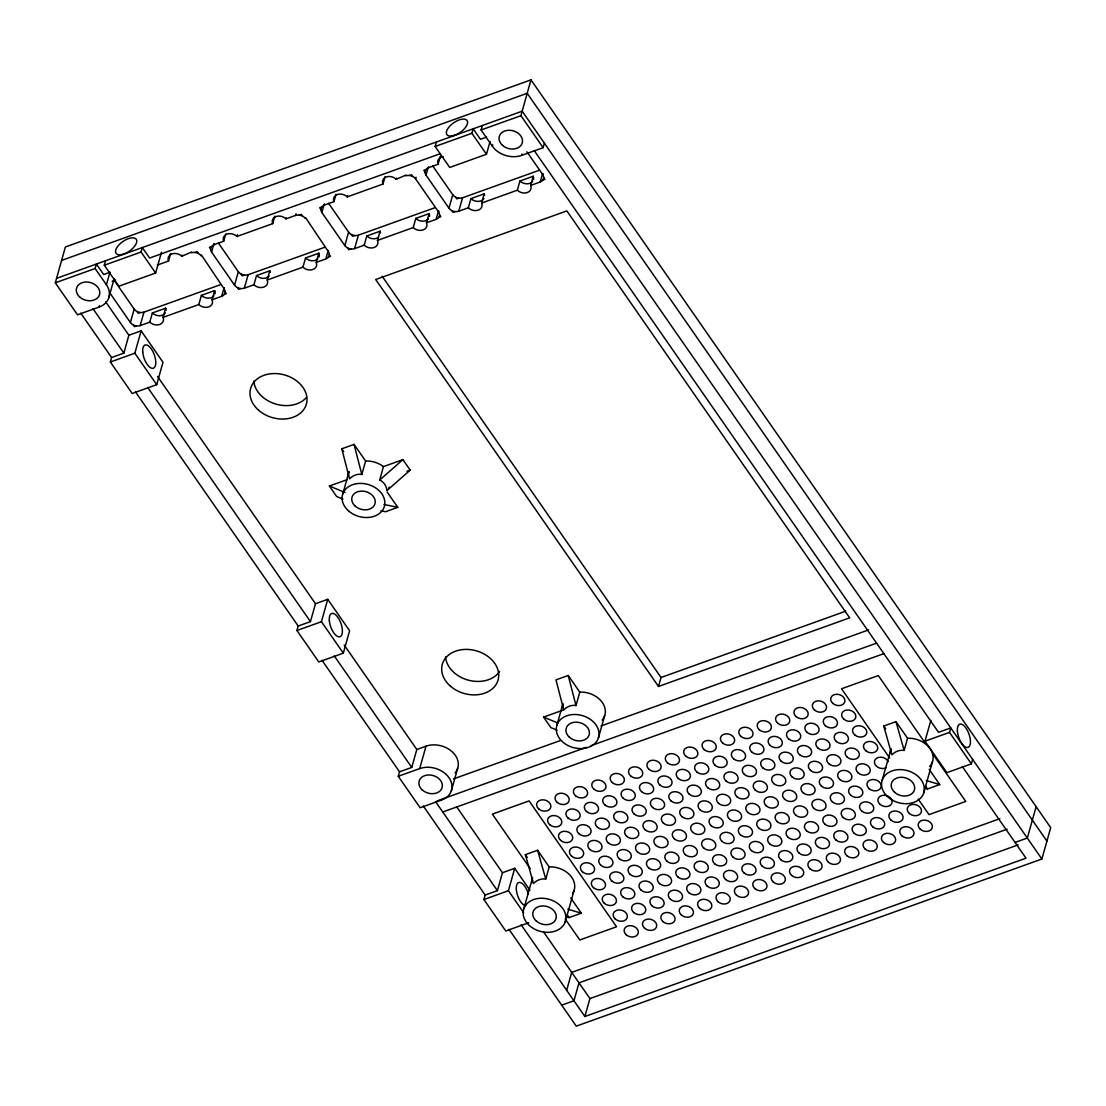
<?xml version="1.0" encoding="UTF-8"?>
<svg xmlns="http://www.w3.org/2000/svg" width="1106" height="1106" viewBox="0 0 1106 1106"><rect width="100%" height="100%" fill="white"/><g stroke="black" fill="none" stroke-linecap="round" stroke-linejoin="round"><path stroke-width="1.5" d="M109.964 272.187L106.425 284.781A21.719 16.631 15.7 0 1 98.973 307.109L77.531 314.809L55.3 282.818L65.378 246.984L530.977 79.853L1050.7 827.661L1041.88 859.016L576.281 1026.147L508.981 929.317M106.425 284.781L95.116 268.523L96.374 264.044L103.674 274.537L109.798 272.339M161.49 252.209L155.642 273.016L118.895 286.205L104.31 265.233L105.568 260.753M98.973 307.109L99.374 305.712M108.761 297.846L114.167 278.643M111.595 357.528L123.844 353.132L128.877 335.215L141.139 330.818L162.997 362.27L156.706 384.667L132.195 393.473L110.337 362.008L111.595 357.528L80.724 313.109M155.642 273.016L141.07 252.03L142.328 247.55L149.614 258.044L440.437 153.651M149.794 322.136L152.365 312.957L165.624 308.201L163.038 317.381A7.963 6.097 15.7 0 1 159.693 324.473A7.963 6.097 15.7 0 1 149.794 322.136L140.186 325.579A7.244 5.544 15.7 0 1 130.411 322.537L134.185 309.099L114.098 280.191M140.186 325.579L143.96 312.141L220.343 284.726M156.706 384.667L134.835 353.215L141.139 330.818M157.37 265.025L168.554 261.016L170.642 253.551M168.554 261.016A7.963 6.097 15.7 0 1 171.9 253.924A7.963 6.097 15.7 0 1 181.799 256.26L182.131 255.113M181.799 256.26L191.642 251.974M163.038 317.381L198.804 304.537A7.963 6.097 15.7 0 0 208.702 306.887A7.963 6.097 15.7 0 0 212.048 299.781L221.656 296.339A7.244 5.544 15.7 0 0 224.145 288.901L201.416 255.016M253.938 284.754L256.523 275.574L269.767 270.818L267.196 279.998A7.963 6.097 15.7 0 1 263.85 287.09A7.963 6.097 15.7 0 1 253.938 284.754L244.329 288.196A7.244 5.544 15.7 0 1 234.555 285.154L211.592 252.113L213.956 243.721M211.592 252.113A7.244 5.544 15.7 0 1 214.08 244.675L214.315 243.832M198.804 304.537L201.375 295.357L214.633 290.601A7.963 6.097 15.7 0 1 215.006 293.85M214.08 244.675L223.689 241.232L225.79 233.767M212.048 299.781L214.633 290.601M223.689 241.232A7.963 6.097 15.7 0 1 227.034 234.126A7.963 6.097 15.7 0 1 236.947 236.463L237.431 234.749M221.656 296.339L224.02 287.933M224.145 288.901L224.38 288.058M234.555 285.154L238.343 271.717L218.241 242.808M244.329 288.196L248.103 274.758L324.5 247.343M236.947 236.463L272.698 223.633L274.8 216.168M272.698 223.633A7.963 6.097 15.7 0 1 276.044 216.541A7.963 6.097 15.7 0 1 285.956 218.877L286.274 217.73M285.956 218.877L295.565 215.435L296.035 213.748M267.196 279.998L302.947 267.154A7.963 6.097 15.7 0 0 312.86 269.505A7.963 6.097 15.7 0 0 316.205 262.399L325.814 258.956A7.244 5.544 15.7 0 0 328.288 251.504L305.574 217.633M302.947 267.154L305.533 257.974L318.791 253.219A7.963 6.097 15.7 0 1 318.998 256.993M364.22 245.173L366.791 235.993L380.049 231.223L377.464 240.417A7.963 6.097 15.7 0 1 374.118 247.509A7.963 6.097 15.7 0 1 364.22 245.173L354.611 248.615A7.244 5.544 15.7 0 1 344.837 245.573L321.874 212.532L324.238 204.14M321.874 212.532A7.244 5.544 15.7 0 1 324.362 205.094L324.597 204.251M316.205 262.399L318.791 253.219M324.362 205.094L333.971 201.638L336.058 194.186M325.814 258.956L328.178 250.55M328.288 251.504L328.523 250.675M333.971 201.638A7.963 6.097 15.7 0 1 337.316 194.545A7.963 6.097 15.7 0 1 347.215 196.882L347.547 195.734M344.837 245.573L348.611 232.136L328.523 203.228M354.611 248.615L358.385 235.177L434.769 207.762M347.215 196.882L382.98 184.052L385.068 176.587M382.98 184.052A7.963 6.097 15.7 0 1 386.326 176.96A7.963 6.097 15.7 0 1 396.225 179.296L396.556 178.149M396.225 179.296L406.068 175.011M377.464 240.417L413.229 227.573A7.963 6.097 15.7 0 0 423.128 229.924A7.963 6.097 15.7 0 0 426.474 222.818L436.082 219.375A7.244 5.544 15.7 0 0 438.57 211.923L415.607 178.896L416.077 177.209M298.191 626.024L310.454 621.627L315.486 603.71L327.735 599.314L349.607 630.766L343.316 653.162L318.805 661.969L296.933 630.503L298.191 626.024L135.416 391.814M468.363 207.79L470.949 198.596L484.193 193.84L481.622 203.034A7.963 6.097 15.7 0 1 478.276 210.126A7.963 6.097 15.7 0 1 468.363 207.79L458.755 211.232A7.244 5.544 15.7 0 1 448.981 208.191L426.017 175.149L428.146 167.587M426.017 175.149A7.244 5.544 15.7 0 1 428.506 167.711L428.741 166.868M490.069 141.457L486.474 154.259L449.713 167.462L435.142 146.476L436.4 141.997M413.229 227.573L415.801 218.394L429.059 213.638A7.963 6.097 15.7 0 1 429.515 216.334M342.763 494.009L349.054 471.612A21.719 16.631 15.7 0 0 348.404 476.244M428.506 167.711L438.114 164.255L440.368 156.222M426.474 222.818L429.059 213.638M354.044 444.405L365.602 461.036L361.828 474.474L354.044 444.405L341.782 448.801L349.565 478.87A16.549 14.558 -84.2 0 1 361.828 474.419M343.316 653.162L321.445 621.71L327.735 599.314M436.082 219.375L438.446 210.97M438.57 211.923L438.805 211.094M448.981 208.191L452.755 194.753L432.667 165.845M486.474 154.259L471.903 133.287L473.161 128.808L480.446 139.301L486.571 137.089M387.031 490.511A16.549 14.184 -62.1 0 0 379.717 479.99L383.464 466.608L402.902 459.626L410.188 470.119L386.976 490.539M544.401 143.199L543.143 147.679L521.7 155.379A21.719 16.631 15.7 0 1 492.391 146.241L481.082 129.983L482.34 125.503M458.755 211.232L462.529 197.794L538.926 170.379M492.391 146.241L492.778 144.845M543.143 147.679L520.912 115.688L530.977 79.853M521.7 155.379L522.087 153.983M481.622 203.034L517.373 190.191L519.958 181.011L533.203 176.255A7.963 6.097 15.7 0 1 533.576 179.49M517.373 190.191A7.963 6.097 15.7 0 0 527.285 192.541A7.963 6.097 15.7 0 0 530.631 185.435L533.203 176.255M530.631 185.435L540.24 181.992L542.604 173.587M540.24 181.992A7.244 5.544 15.7 0 0 542.714 174.541L542.949 173.711M398.257 776.288L419.699 768.587A21.719 16.631 15.7 0 1 449.008 777.725A21.719 16.631 15.7 0 1 441.57 800.053L420.128 807.753L398.257 776.288L399.515 771.808L322.026 660.31M399.515 771.808L411.764 767.412L416.81 749.495L344.215 645.047M419.699 768.587L425.99 746.191A21.719 16.631 15.7 0 1 452.202 751.79A21.719 16.631 15.7 0 1 455.078 772.873M451.359 790.776L457.649 768.38M528.751 922.736L505.774 930.989L483.903 899.524L485.161 895.044L423.349 806.094M485.161 895.044L497.41 890.648L502.456 872.731L456.571 806.703M523.622 912.616L508.414 890.731L514.705 868.321L502.456 872.731M556.94 725.08L562.788 704.287M568.221 675.49L579.779 692.121L576.005 705.559L568.221 675.49L555.972 679.886L563.756 709.955A16.549 14.558 -84.2 0 1 576.005 705.49M523.815 908.842L532.622 877.487M545.742 879.09L549.17 866.91L537.613 850.279L525.35 854.675L533.493 883.487A17.143 15.221 -89.8 0 1 545.756 879.049L537.613 850.279M598.387 738.006A21.719 16.631 15.7 0 0 571.857 714.642A21.719 16.631 15.7 0 0 562.747 741.988A21.719 16.631 15.7 0 0 598.387 738.006L604.692 715.61M565.263 921.754A21.719 16.631 15.7 0 0 538.733 898.39A21.719 16.631 15.7 0 0 529.608 925.736A21.719 16.631 15.7 0 0 565.263 921.754L574.083 890.399M566.659 990.285L571.705 972.368L999.824 818.689M658.512 686.453L375.694 279.514L566.839 210.9L849.657 617.839L658.512 686.453L661.029 677.494L382.151 276.224M962.317 766.555L1025.995 858.173L584.88 1016.497L589.927 998.58L543.654 932.012M882.201 780.2L891.021 748.845M895.998 721.637L907.57 738.269L904.141 750.449L895.998 721.637L883.749 726.034L891.892 754.845A17.143 15.221 -89.8 0 1 904.141 750.393M972.644 759.38L971.386 763.859L946.874 772.652L925.003 741.186L930.851 720.393M923.662 793.113A21.719 16.631 15.7 0 0 897.132 769.748A21.719 16.631 15.7 0 0 888.007 797.094A21.719 16.631 15.7 0 0 923.662 793.113L932.469 761.758M971.386 763.859L949.515 732.393L950.773 727.914L938.524 732.31L534.115 150.43M1036.128 806.689L1027.308 838.044L1015.059 842.44M379.69 480.045L402.902 459.626M61.59 260.422L527.203 93.291L1046.926 841.099M56.558 278.339L522.17 111.208L1041.88 859.016M55.3 282.818L95.116 268.523M104.31 265.233L141.07 252.03M435.142 146.476L471.903 133.287M481.082 129.983L520.912 115.688M112.162 281.256L115.563 280.039M195.181 252.445L197.172 251.726L198.347 253.426M211.398 246.624L209.421 247.329L210.596 249.03M299.339 215.062L301.316 214.343L302.491 216.043M321.68 207.043L319.689 207.748L320.878 209.449M409.607 175.467L411.598 174.762L412.773 176.462M425.824 169.66L423.847 170.365L425.022 172.066M140.186 312.514L138.209 313.233L137.02 311.533M244.329 275.131L242.352 275.85L241.177 274.15M354.611 235.55L352.634 236.269L351.445 234.569M458.755 198.168L456.778 198.873L455.603 197.186M136.411 325.952L134.42 326.671L133.245 324.97M224.338 294.39L226.329 293.684L225.14 291.984M240.555 288.569L238.578 289.288L237.403 287.588M328.496 257.007L330.473 256.302L329.298 254.601M350.837 248.988L348.846 249.707L347.671 248.007M438.764 217.426L440.755 216.721L439.566 215.02M454.981 211.605L453.004 212.311L451.829 210.624M542.922 180.043L544.899 179.338L543.723 177.637M110.337 362.008L134.835 353.215M342.929 499.096L336.666 496.511L329.381 486.018L347.187 479.631M406.953 471.28L410.188 470.119M387.183 492.087L397.773 507.336L385.524 511.732L380.92 510.778M296.933 630.503L321.445 621.71M416.81 749.495L425.99 746.191M557.106 730.167L550.843 727.582L543.558 717.103L562.995 710.121M661.029 677.494L845.703 611.203M453.474 778.914L560.507 740.495M601.042 725.951L868.625 629.908M437.077 800.91L586.277 747.366M591.143 745.61L876.56 643.167M442.746 811.984L883.846 653.646M483.903 899.524L508.414 890.731M925.003 741.186L949.515 732.393M566.092 916.708L569.092 917.607L581.341 913.21L570.751 897.961M924.492 788.066L927.492 788.965L939.741 784.569L929.151 769.32M1007.124 829.182L578.991 982.847L573.959 1000.764L561.696 1005.16M589.927 998.58L1018.045 844.915M383.976 504.46L397.773 507.336M926.261 780.56L939.741 784.569M567.862 909.201L581.341 913.21M329.381 486.018L345.031 492.488M543.558 717.103L557.645 722.909M526.926 151.826L542.714 174.541M926.123 744.393L878.302 675.572L841.542 688.762L889.694 758.052M932.524 753.587L965.773 801.435L929.012 814.624L918.201 799.071M883.749 726.034L885.685 728.799M925.556 786.186L927.492 788.965M341.782 448.801L343.717 451.58M525.35 854.675L527.285 857.454M567.171 914.828L569.092 917.607M530.286 868.722L492.336 814.113L529.097 800.91L616.567 926.773L579.807 939.962L565.194 918.948M514.705 868.321L529.912 890.219M110.323 293.629L130.411 322.537M105.734 301.897L128.877 335.215M157.619 376.552L315.486 603.71M92.973 308.712L123.844 353.132M147.679 387.418L310.454 621.627M334.275 655.913L411.764 767.412M435.46 801.491L497.41 890.648M521.216 924.893L584.88 1016.497M907.57 738.269A21.719 16.631 15.7 0 1 929.469 747.808A21.719 16.631 15.7 0 1 929.634 766.541M890.358 753.214A21.719 16.631 15.7 0 1 890.883 749.274M549.17 866.91A21.719 16.631 15.7 0 1 570.337 875.551A21.719 16.631 15.7 0 1 572.507 893.579M532 882.547A21.719 16.631 15.7 0 1 532.387 878.261M525.668 905.828A12.304 5.378 70.3 0 1 517.014 893.62A12.304 5.378 70.3 0 1 519.543 882.408A12.304 5.378 70.3 0 1 528.378 893.842M405.833 175.84A7.244 5.544 15.7 0 1 415.607 178.896M358.385 235.177A7.244 5.544 15.7 0 1 348.611 232.136M462.529 197.794A7.244 5.544 15.7 0 1 452.755 194.753M295.565 215.435A7.244 5.544 15.7 0 1 305.339 218.476M248.103 274.758A7.244 5.544 15.7 0 1 238.343 271.717M191.407 252.818A7.244 5.544 15.7 0 1 201.181 255.859M143.96 312.141A7.244 5.544 15.7 0 1 134.185 309.099M499.594 671.439A28.95 22.175 15.7 0 1 468.377 680.162A28.95 22.175 15.7 0 1 445.524 656.881M306.486 397.455A28.95 22.175 15.7 0 1 275.27 403.911A28.95 22.175 15.7 0 1 253.813 381.045M886.252 767.619A7.244 5.544 15.7 0 1 875.662 765.38A7.244 5.544 15.7 0 1 878.288 757.486A7.244 5.544 15.7 0 1 888.242 761.647M579.779 692.121A21.719 16.631 15.7 0 1 601.553 701.481A21.719 16.631 15.7 0 1 602.12 720.089M562.595 707.328A21.719 16.631 15.7 0 1 562.968 703.596M389.326 487.096A21.719 16.631 15.7 0 1 388.8 487.898M365.602 461.036A21.719 16.631 15.7 0 1 383.464 466.608M165.361 312.957A7.963 6.097 15.7 0 1 152.365 312.957M165.624 308.201A7.963 6.097 15.7 0 1 166.107 310.344M214.039 295.827A7.963 6.097 15.7 0 1 201.375 295.357M269.173 276.03A7.963 6.097 15.7 0 1 256.523 275.574M269.767 270.818A7.963 6.097 15.7 0 1 270.223 272.408M317.809 258.859A7.963 6.097 15.7 0 1 305.533 257.974M378.653 237.237A7.963 6.097 15.7 0 1 366.791 235.993M380.049 231.223A7.963 6.097 15.7 0 1 380.492 232.827M428.464 218.864A7.963 6.097 15.7 0 1 415.801 218.394M438.114 164.255A7.963 6.097 15.7 0 1 443.202 156.748M483.93 198.61A7.963 6.097 15.7 0 1 470.949 198.596M484.193 193.84A7.963 6.097 15.7 0 1 484.649 195.444M532.608 181.467A7.963 6.097 15.7 0 1 519.958 181.011M894.726 792.394A11.945 9.152 15.7 0 0 914.33 790.209A11.945 9.152 15.7 0 0 899.745 777.352A11.945 9.152 15.7 0 0 894.726 792.394M536.327 921.049A11.945 9.152 15.7 0 0 555.931 918.851A11.945 9.152 15.7 0 0 541.346 906.008A11.945 9.152 15.7 0 0 536.327 921.049M329.339 620.604A12.304 5.378 70.3 0 0 339.86 636.752A12.304 5.378 70.3 0 0 338.325 618.005A12.304 5.378 70.3 0 0 329.339 620.604M142.743 352.109A12.304 5.378 70.3 0 0 153.25 368.257A12.304 5.378 70.3 0 0 151.716 349.51A12.304 5.378 70.3 0 0 142.743 352.109M450.308 686.066A28.95 22.175 15.7 0 0 497.852 680.743A28.95 22.175 15.7 0 0 462.474 649.595A28.95 22.175 15.7 0 0 450.308 686.066M258.61 410.229A28.95 22.175 15.7 0 0 306.141 404.907A28.95 22.175 15.7 0 0 270.763 373.759A28.95 22.175 15.7 0 0 258.61 410.229M615.309 919.086A7.244 5.544 15.7 0 0 627.199 917.759A7.244 5.544 15.7 0 0 618.351 909.975A7.244 5.544 15.7 0 0 615.309 919.086M604.374 903.353A7.244 5.544 15.7 0 0 616.263 902.026A7.244 5.544 15.7 0 0 607.415 894.242A7.244 5.544 15.7 0 0 604.374 903.353M593.438 887.62A7.244 5.544 15.7 0 0 605.328 886.293A7.244 5.544 15.7 0 0 596.48 878.51A7.244 5.544 15.7 0 0 593.438 887.62M582.516 871.887A7.244 5.544 15.7 0 0 594.392 870.56A7.244 5.544 15.7 0 0 585.544 862.777A7.244 5.544 15.7 0 0 582.516 871.887M571.581 856.168A7.244 5.544 15.7 0 0 583.456 854.827A7.244 5.544 15.7 0 0 574.622 847.044A7.244 5.544 15.7 0 0 571.581 856.168M560.645 840.436A7.244 5.544 15.7 0 0 572.521 839.095A7.244 5.544 15.7 0 0 563.687 831.311A7.244 5.544 15.7 0 0 560.645 840.436M549.71 824.703A7.244 5.544 15.7 0 0 561.599 823.376A7.244 5.544 15.7 0 0 552.751 815.578A7.244 5.544 15.7 0 0 549.71 824.703M538.774 808.97A7.244 5.544 15.7 0 0 550.664 807.643A7.244 5.544 15.7 0 0 541.816 799.845A7.244 5.544 15.7 0 0 538.774 808.97M557.161 802.362A7.244 5.544 15.7 0 0 569.037 801.034A7.244 5.544 15.7 0 0 560.189 793.251A7.244 5.544 15.7 0 0 557.161 802.362M568.083 818.094A7.244 5.544 15.7 0 0 579.973 816.767A7.244 5.544 15.7 0 0 571.125 808.984A7.244 5.544 15.7 0 0 568.083 818.094M579.019 833.827A7.244 5.544 15.7 0 0 590.908 832.5A7.244 5.544 15.7 0 0 582.06 824.717A7.244 5.544 15.7 0 0 579.019 833.827M589.954 849.56A7.244 5.544 15.7 0 0 601.844 848.233A7.244 5.544 15.7 0 0 592.996 840.449A7.244 5.544 15.7 0 0 589.954 849.56M600.89 865.293A7.244 5.544 15.7 0 0 612.779 863.966A7.244 5.544 15.7 0 0 603.931 856.182A7.244 5.544 15.7 0 0 600.89 865.293M611.825 881.026A7.244 5.544 15.7 0 0 623.701 879.699A7.244 5.544 15.7 0 0 614.867 871.915A7.244 5.544 15.7 0 0 611.825 881.026M622.761 896.759A7.244 5.544 15.7 0 0 634.637 895.431A7.244 5.544 15.7 0 0 625.802 887.648A7.244 5.544 15.7 0 0 622.761 896.759M633.697 912.491A7.244 5.544 15.7 0 0 645.572 911.164A7.244 5.544 15.7 0 0 636.724 903.381A7.244 5.544 15.7 0 0 633.697 912.491M652.07 905.897A7.244 5.544 15.7 0 0 663.959 904.57A7.244 5.544 15.7 0 0 655.111 896.786A7.244 5.544 15.7 0 0 652.07 905.897M641.134 890.164A7.244 5.544 15.7 0 0 653.024 888.837A7.244 5.544 15.7 0 0 644.176 881.053A7.244 5.544 15.7 0 0 641.134 890.164M630.199 874.431A7.244 5.544 15.7 0 0 642.088 873.104A7.244 5.544 15.7 0 0 633.24 865.321A7.244 5.544 15.7 0 0 630.199 874.431M619.263 858.698A7.244 5.544 15.7 0 0 631.153 857.371A7.244 5.544 15.7 0 0 622.305 849.588A7.244 5.544 15.7 0 0 619.263 858.698M608.341 842.966A7.244 5.544 15.7 0 0 620.217 841.638A7.244 5.544 15.7 0 0 611.369 833.855A7.244 5.544 15.7 0 0 608.341 842.966M597.406 827.233A7.244 5.544 15.7 0 0 609.282 825.905A7.244 5.544 15.7 0 0 600.447 818.122A7.244 5.544 15.7 0 0 597.406 827.233M586.47 811.5A7.244 5.544 15.7 0 0 598.346 810.173A7.244 5.544 15.7 0 0 589.512 802.389A7.244 5.544 15.7 0 0 586.47 811.5M575.535 795.767A7.244 5.544 15.7 0 0 587.424 794.44A7.244 5.544 15.7 0 0 578.576 786.656A7.244 5.544 15.7 0 0 575.535 795.767M593.908 789.172A7.244 5.544 15.7 0 0 605.798 787.845A7.244 5.544 15.7 0 0 596.95 780.062A7.244 5.544 15.7 0 0 593.908 789.172M604.844 804.905A7.244 5.544 15.7 0 0 616.733 803.578A7.244 5.544 15.7 0 0 607.885 795.795A7.244 5.544 15.7 0 0 604.844 804.905M615.779 820.638A7.244 5.544 15.7 0 0 627.669 819.311A7.244 5.544 15.7 0 0 618.821 811.528A7.244 5.544 15.7 0 0 615.779 820.638M626.715 836.371A7.244 5.544 15.7 0 0 638.604 835.044A7.244 5.544 15.7 0 0 629.756 827.26A7.244 5.544 15.7 0 0 626.715 836.371M637.65 852.104A7.244 5.544 15.7 0 0 649.526 850.777A7.244 5.544 15.7 0 0 640.692 842.993A7.244 5.544 15.7 0 0 637.65 852.104M648.586 867.837A7.244 5.544 15.7 0 0 660.462 866.51A7.244 5.544 15.7 0 0 651.628 858.712A7.244 5.544 15.7 0 0 648.586 867.837M659.522 883.57A7.244 5.544 15.7 0 0 671.397 882.242A7.244 5.544 15.7 0 0 662.549 874.445A7.244 5.544 15.7 0 0 659.522 883.57M670.443 899.302A7.244 5.544 15.7 0 0 682.333 897.975A7.244 5.544 15.7 0 0 673.485 890.178A7.244 5.544 15.7 0 0 670.443 899.302M688.831 892.708A7.244 5.544 15.7 0 0 700.706 891.367A7.244 5.544 15.7 0 0 691.872 883.583A7.244 5.544 15.7 0 0 688.831 892.708M677.895 876.975A7.244 5.544 15.7 0 0 689.785 875.648A7.244 5.544 15.7 0 0 680.937 867.851A7.244 5.544 15.7 0 0 677.895 876.975M666.959 861.242A7.244 5.544 15.7 0 0 678.849 859.915A7.244 5.544 15.7 0 0 670.001 852.118A7.244 5.544 15.7 0 0 666.959 861.242M656.024 845.509A7.244 5.544 15.7 0 0 667.913 844.182A7.244 5.544 15.7 0 0 659.065 836.385A7.244 5.544 15.7 0 0 656.024 845.509M645.088 829.777A7.244 5.544 15.7 0 0 656.978 828.449A7.244 5.544 15.7 0 0 648.13 820.652A7.244 5.544 15.7 0 0 645.088 829.777M634.167 814.044A7.244 5.544 15.7 0 0 646.042 812.716A7.244 5.544 15.7 0 0 637.194 804.919A7.244 5.544 15.7 0 0 634.167 814.044M623.231 798.311A7.244 5.544 15.7 0 0 635.107 796.984A7.244 5.544 15.7 0 0 626.273 789.186A7.244 5.544 15.7 0 0 623.231 798.311M612.295 782.578A7.244 5.544 15.7 0 0 624.171 781.251A7.244 5.544 15.7 0 0 615.337 773.467A7.244 5.544 15.7 0 0 612.295 782.578M630.669 775.983A7.244 5.544 15.7 0 0 642.558 774.656A7.244 5.544 15.7 0 0 633.71 766.859A7.244 5.544 15.7 0 0 630.669 775.983M641.604 791.716A7.244 5.544 15.7 0 0 653.494 790.389A7.244 5.544 15.7 0 0 644.646 782.592A7.244 5.544 15.7 0 0 641.604 791.716M652.54 807.449A7.244 5.544 15.7 0 0 664.43 806.122A7.244 5.544 15.7 0 0 655.582 798.325A7.244 5.544 15.7 0 0 652.54 807.449M663.476 823.182A7.244 5.544 15.7 0 0 675.351 821.855A7.244 5.544 15.7 0 0 666.517 814.057A7.244 5.544 15.7 0 0 663.476 823.182M674.411 838.915A7.244 5.544 15.7 0 0 686.287 837.574A7.244 5.544 15.7 0 0 677.453 829.79A7.244 5.544 15.7 0 0 674.411 838.915M685.347 854.634A7.244 5.544 15.7 0 0 697.222 853.307A7.244 5.544 15.7 0 0 688.374 845.523A7.244 5.544 15.7 0 0 685.347 854.634M696.268 870.367A7.244 5.544 15.7 0 0 708.158 869.04A7.244 5.544 15.7 0 0 699.31 861.256A7.244 5.544 15.7 0 0 696.268 870.367M707.204 886.1A7.244 5.544 15.7 0 0 719.094 884.772A7.244 5.544 15.7 0 0 710.246 876.989A7.244 5.544 15.7 0 0 707.204 886.1M725.591 879.505A7.244 5.544 15.7 0 0 737.467 878.178A7.244 5.544 15.7 0 0 728.633 870.394A7.244 5.544 15.7 0 0 725.591 879.505M714.656 863.772A7.244 5.544 15.7 0 0 726.531 862.445A7.244 5.544 15.7 0 0 717.697 854.662A7.244 5.544 15.7 0 0 714.656 863.772M703.72 848.039A7.244 5.544 15.7 0 0 715.61 846.712A7.244 5.544 15.7 0 0 706.762 838.929A7.244 5.544 15.7 0 0 703.72 848.039M692.785 832.306A7.244 5.544 15.7 0 0 704.674 830.979A7.244 5.544 15.7 0 0 695.826 823.196A7.244 5.544 15.7 0 0 692.785 832.306M681.849 816.574A7.244 5.544 15.7 0 0 693.739 815.246A7.244 5.544 15.7 0 0 684.89 807.463A7.244 5.544 15.7 0 0 681.849 816.574M670.913 800.841A7.244 5.544 15.7 0 0 682.803 799.514A7.244 5.544 15.7 0 0 673.955 791.73A7.244 5.544 15.7 0 0 670.913 800.841M659.978 785.108A7.244 5.544 15.7 0 0 671.867 783.781A7.244 5.544 15.7 0 0 663.019 775.997A7.244 5.544 15.7 0 0 659.978 785.108M649.056 769.389A7.244 5.544 15.7 0 0 660.932 768.048A7.244 5.544 15.7 0 0 652.084 760.264A7.244 5.544 15.7 0 0 649.056 769.389M667.43 762.781A7.244 5.544 15.7 0 0 679.319 761.453A7.244 5.544 15.7 0 0 670.471 753.67A7.244 5.544 15.7 0 0 667.43 762.781M678.365 778.513A7.244 5.544 15.7 0 0 690.241 777.186A7.244 5.544 15.7 0 0 681.407 769.403A7.244 5.544 15.7 0 0 678.365 778.513M689.301 794.246A7.244 5.544 15.7 0 0 701.176 792.919A7.244 5.544 15.7 0 0 692.342 785.136A7.244 5.544 15.7 0 0 689.301 794.246M700.236 809.979A7.244 5.544 15.7 0 0 712.112 808.652A7.244 5.544 15.7 0 0 703.278 800.868A7.244 5.544 15.7 0 0 700.236 809.979M711.172 825.712A7.244 5.544 15.7 0 0 723.048 824.385A7.244 5.544 15.7 0 0 714.2 816.601A7.244 5.544 15.7 0 0 711.172 825.712M722.094 841.445A7.244 5.544 15.7 0 0 733.983 840.118A7.244 5.544 15.7 0 0 725.135 832.334A7.244 5.544 15.7 0 0 722.094 841.445M733.029 857.178A7.244 5.544 15.7 0 0 744.919 855.85A7.244 5.544 15.7 0 0 736.071 848.067A7.244 5.544 15.7 0 0 733.029 857.178M743.965 872.91A7.244 5.544 15.7 0 0 755.854 871.583A7.244 5.544 15.7 0 0 747.006 863.8A7.244 5.544 15.7 0 0 743.965 872.91M762.352 866.316A7.244 5.544 15.7 0 0 774.228 864.989A7.244 5.544 15.7 0 0 765.38 857.191A7.244 5.544 15.7 0 0 762.352 866.316M751.416 850.583A7.244 5.544 15.7 0 0 763.292 849.256A7.244 5.544 15.7 0 0 754.458 841.459A7.244 5.544 15.7 0 0 751.416 850.583M740.481 834.85A7.244 5.544 15.7 0 0 752.357 833.523A7.244 5.544 15.7 0 0 743.522 825.74A7.244 5.544 15.7 0 0 740.481 834.85M729.545 819.117A7.244 5.544 15.7 0 0 741.435 817.79A7.244 5.544 15.7 0 0 732.587 810.007A7.244 5.544 15.7 0 0 729.545 819.117M718.61 803.385A7.244 5.544 15.7 0 0 730.499 802.057A7.244 5.544 15.7 0 0 721.651 794.274A7.244 5.544 15.7 0 0 718.61 803.385M707.674 787.652A7.244 5.544 15.7 0 0 719.564 786.325A7.244 5.544 15.7 0 0 710.716 778.541A7.244 5.544 15.7 0 0 707.674 787.652M696.739 771.919A7.244 5.544 15.7 0 0 708.628 770.592A7.244 5.544 15.7 0 0 699.78 762.808A7.244 5.544 15.7 0 0 696.739 771.919M685.803 756.186A7.244 5.544 15.7 0 0 697.692 754.859A7.244 5.544 15.7 0 0 688.844 747.075A7.244 5.544 15.7 0 0 685.803 756.186M704.19 749.592A7.244 5.544 15.7 0 0 716.066 748.264A7.244 5.544 15.7 0 0 707.232 740.481A7.244 5.544 15.7 0 0 704.19 749.592M715.126 765.324A7.244 5.544 15.7 0 0 727.001 763.997A7.244 5.544 15.7 0 0 718.167 756.214A7.244 5.544 15.7 0 0 715.126 765.324M726.061 781.057A7.244 5.544 15.7 0 0 737.937 779.73A7.244 5.544 15.7 0 0 729.089 771.947A7.244 5.544 15.7 0 0 726.061 781.057M736.997 796.79A7.244 5.544 15.7 0 0 748.873 795.463A7.244 5.544 15.7 0 0 740.025 787.666A7.244 5.544 15.7 0 0 736.997 796.79M747.919 812.523A7.244 5.544 15.7 0 0 759.808 811.196A7.244 5.544 15.7 0 0 750.96 803.398A7.244 5.544 15.7 0 0 747.919 812.523M758.854 828.256A7.244 5.544 15.7 0 0 770.744 826.929A7.244 5.544 15.7 0 0 761.896 819.131A7.244 5.544 15.7 0 0 758.854 828.256M769.79 843.989A7.244 5.544 15.7 0 0 781.679 842.661A7.244 5.544 15.7 0 0 772.831 834.864A7.244 5.544 15.7 0 0 769.79 843.989M780.725 859.721A7.244 5.544 15.7 0 0 792.615 858.394A7.244 5.544 15.7 0 0 783.767 850.597A7.244 5.544 15.7 0 0 780.725 859.721M799.099 853.113A7.244 5.544 15.7 0 0 810.988 851.786A7.244 5.544 15.7 0 0 802.14 844.002A7.244 5.544 15.7 0 0 799.099 853.113M788.177 837.38A7.244 5.544 15.7 0 0 800.053 836.053A7.244 5.544 15.7 0 0 791.205 828.27A7.244 5.544 15.7 0 0 788.177 837.38M777.242 821.661A7.244 5.544 15.7 0 0 789.117 820.32A7.244 5.544 15.7 0 0 780.283 812.537A7.244 5.544 15.7 0 0 777.242 821.661M766.306 805.928A7.244 5.544 15.7 0 0 778.182 804.601A7.244 5.544 15.7 0 0 769.347 796.804A7.244 5.544 15.7 0 0 766.306 805.928M755.37 790.196A7.244 5.544 15.7 0 0 767.246 788.868A7.244 5.544 15.7 0 0 758.412 781.071A7.244 5.544 15.7 0 0 755.37 790.196M744.435 774.463A7.244 5.544 15.7 0 0 756.324 773.135A7.244 5.544 15.7 0 0 747.476 765.338A7.244 5.544 15.7 0 0 744.435 774.463M733.499 758.73A7.244 5.544 15.7 0 0 745.389 757.403A7.244 5.544 15.7 0 0 736.541 749.605A7.244 5.544 15.7 0 0 733.499 758.73M722.564 742.997A7.244 5.544 15.7 0 0 734.453 741.67A7.244 5.544 15.7 0 0 725.605 733.872A7.244 5.544 15.7 0 0 722.564 742.997M740.951 736.402A7.244 5.544 15.7 0 0 752.827 735.075A7.244 5.544 15.7 0 0 743.992 727.278A7.244 5.544 15.7 0 0 740.951 736.402M751.886 752.135A7.244 5.544 15.7 0 0 763.762 750.794A7.244 5.544 15.7 0 0 754.914 743.011A7.244 5.544 15.7 0 0 751.886 752.135M762.808 767.868A7.244 5.544 15.7 0 0 774.698 766.527A7.244 5.544 15.7 0 0 765.85 758.744A7.244 5.544 15.7 0 0 762.808 767.868M773.744 783.587A7.244 5.544 15.7 0 0 785.633 782.26A7.244 5.544 15.7 0 0 776.785 774.477A7.244 5.544 15.7 0 0 773.744 783.587M784.679 799.32A7.244 5.544 15.7 0 0 796.569 797.993A7.244 5.544 15.7 0 0 787.721 790.209A7.244 5.544 15.7 0 0 784.679 799.32M795.615 815.053A7.244 5.544 15.7 0 0 807.504 813.726A7.244 5.544 15.7 0 0 798.656 805.942A7.244 5.544 15.7 0 0 795.615 815.053M806.551 830.786A7.244 5.544 15.7 0 0 818.44 829.459A7.244 5.544 15.7 0 0 809.592 821.675A7.244 5.544 15.7 0 0 806.551 830.786M817.486 846.519A7.244 5.544 15.7 0 0 829.362 845.191A7.244 5.544 15.7 0 0 820.528 837.408A7.244 5.544 15.7 0 0 817.486 846.519M835.86 839.924A7.244 5.544 15.7 0 0 847.749 838.597A7.244 5.544 15.7 0 0 838.901 830.813A7.244 5.544 15.7 0 0 835.86 839.924M824.924 824.191A7.244 5.544 15.7 0 0 836.813 822.864A7.244 5.544 15.7 0 0 827.965 815.081A7.244 5.544 15.7 0 0 824.924 824.191M814.002 808.458A7.244 5.544 15.7 0 0 825.878 807.131A7.244 5.544 15.7 0 0 817.03 799.348A7.244 5.544 15.7 0 0 814.002 808.458M803.067 792.726A7.244 5.544 15.7 0 0 814.942 791.398A7.244 5.544 15.7 0 0 806.108 783.615A7.244 5.544 15.7 0 0 803.067 792.726M792.131 776.993A7.244 5.544 15.7 0 0 804.007 775.665A7.244 5.544 15.7 0 0 795.173 767.882A7.244 5.544 15.7 0 0 792.131 776.993M781.195 761.26A7.244 5.544 15.7 0 0 793.071 759.933A7.244 5.544 15.7 0 0 784.237 752.149A7.244 5.544 15.7 0 0 781.195 761.26M770.26 745.527A7.244 5.544 15.7 0 0 782.149 744.2A7.244 5.544 15.7 0 0 773.301 736.416A7.244 5.544 15.7 0 0 770.26 745.527M759.324 729.794A7.244 5.544 15.7 0 0 771.214 728.467A7.244 5.544 15.7 0 0 762.366 720.683A7.244 5.544 15.7 0 0 759.324 729.794M777.712 723.2A7.244 5.544 15.7 0 0 789.587 721.872A7.244 5.544 15.7 0 0 780.739 714.089A7.244 5.544 15.7 0 0 777.712 723.2M788.633 738.932A7.244 5.544 15.7 0 0 800.523 737.605A7.244 5.544 15.7 0 0 791.675 729.822A7.244 5.544 15.7 0 0 788.633 738.932M799.569 754.665A7.244 5.544 15.7 0 0 811.458 753.338A7.244 5.544 15.7 0 0 802.61 745.555A7.244 5.544 15.7 0 0 799.569 754.665M810.504 770.398A7.244 5.544 15.7 0 0 822.394 769.071A7.244 5.544 15.7 0 0 813.546 761.287A7.244 5.544 15.7 0 0 810.504 770.398M821.44 786.131A7.244 5.544 15.7 0 0 833.33 784.804A7.244 5.544 15.7 0 0 824.482 777.02A7.244 5.544 15.7 0 0 821.44 786.131M832.376 801.864A7.244 5.544 15.7 0 0 844.251 800.537A7.244 5.544 15.7 0 0 835.417 792.753A7.244 5.544 15.7 0 0 832.376 801.864M843.311 817.597A7.244 5.544 15.7 0 0 855.187 816.269A7.244 5.544 15.7 0 0 846.353 808.486A7.244 5.544 15.7 0 0 843.311 817.597M854.247 833.33A7.244 5.544 15.7 0 0 866.122 832.002A7.244 5.544 15.7 0 0 857.288 824.219A7.244 5.544 15.7 0 0 854.247 833.33M872.62 826.735A7.244 5.544 15.7 0 0 884.51 825.408A7.244 5.544 15.7 0 0 875.662 817.611A7.244 5.544 15.7 0 0 872.62 826.735M861.685 811.002A7.244 5.544 15.7 0 0 873.574 809.675A7.244 5.544 15.7 0 0 864.726 801.878A7.244 5.544 15.7 0 0 861.685 811.002M850.749 795.269A7.244 5.544 15.7 0 0 862.639 793.942A7.244 5.544 15.7 0 0 853.791 786.145A7.244 5.544 15.7 0 0 850.749 795.269M839.813 779.536A7.244 5.544 15.7 0 0 851.703 778.209A7.244 5.544 15.7 0 0 842.855 770.412A7.244 5.544 15.7 0 0 839.813 779.536M828.892 763.804A7.244 5.544 15.7 0 0 840.767 762.476A7.244 5.544 15.7 0 0 831.919 754.693A7.244 5.544 15.7 0 0 828.892 763.804M817.956 748.071A7.244 5.544 15.7 0 0 829.832 746.744A7.244 5.544 15.7 0 0 820.998 738.96A7.244 5.544 15.7 0 0 817.956 748.071M807.021 732.338A7.244 5.544 15.7 0 0 818.896 731.011A7.244 5.544 15.7 0 0 810.062 723.227A7.244 5.544 15.7 0 0 807.021 732.338M796.085 716.605A7.244 5.544 15.7 0 0 807.974 715.278A7.244 5.544 15.7 0 0 799.126 707.494A7.244 5.544 15.7 0 0 796.085 716.605M814.458 710.011A7.244 5.544 15.7 0 0 826.348 708.683A7.244 5.544 15.7 0 0 817.5 700.886A7.244 5.544 15.7 0 0 814.458 710.011M825.394 725.743A7.244 5.544 15.7 0 0 837.283 724.416A7.244 5.544 15.7 0 0 828.435 716.619A7.244 5.544 15.7 0 0 825.394 725.743M836.33 741.476A7.244 5.544 15.7 0 0 848.219 740.149A7.244 5.544 15.7 0 0 839.371 732.352A7.244 5.544 15.7 0 0 836.33 741.476M847.265 757.209A7.244 5.544 15.7 0 0 859.155 755.882A7.244 5.544 15.7 0 0 850.307 748.085A7.244 5.544 15.7 0 0 847.265 757.209M858.201 772.942A7.244 5.544 15.7 0 0 870.076 771.615A7.244 5.544 15.7 0 0 861.242 763.817A7.244 5.544 15.7 0 0 858.201 772.942M869.136 788.675A7.244 5.544 15.7 0 0 881.012 787.348A7.244 5.544 15.7 0 0 872.178 779.55A7.244 5.544 15.7 0 0 869.136 788.675M880.072 804.408A7.244 5.544 15.7 0 0 891.948 803.067A7.244 5.544 15.7 0 0 883.113 795.283A7.244 5.544 15.7 0 0 880.072 804.408M891.007 820.14A7.244 5.544 15.7 0 0 902.883 818.799A7.244 5.544 15.7 0 0 894.035 811.016A7.244 5.544 15.7 0 0 891.007 820.14M909.381 813.532A7.244 5.544 15.7 0 0 921.27 812.205A7.244 5.544 15.7 0 0 912.422 804.421A7.244 5.544 15.7 0 0 909.381 813.532M865.639 750.615A7.244 5.544 15.7 0 0 877.528 749.274A7.244 5.544 15.7 0 0 868.68 741.49A7.244 5.544 15.7 0 0 865.639 750.615M854.717 734.882A7.244 5.544 15.7 0 0 866.592 733.541A7.244 5.544 15.7 0 0 857.744 725.757A7.244 5.544 15.7 0 0 854.717 734.882M843.781 719.149A7.244 5.544 15.7 0 0 855.657 717.822A7.244 5.544 15.7 0 0 846.823 710.024A7.244 5.544 15.7 0 0 843.781 719.149M832.846 703.416A7.244 5.544 15.7 0 0 844.721 702.089A7.244 5.544 15.7 0 0 835.887 694.292A7.244 5.544 15.7 0 0 832.846 703.416M569.466 737.287A11.945 9.152 15.7 0 0 589.069 735.103A11.945 9.152 15.7 0 0 574.47 722.246A11.945 9.152 15.7 0 0 569.466 737.287M348.556 510.917A21.719 16.631 15.7 0 0 384.211 506.921A21.719 16.631 15.7 0 0 357.68 483.557A21.719 16.631 15.7 0 0 348.556 510.917M355.275 506.216A11.945 9.152 15.7 0 0 374.893 504.018A11.945 9.152 15.7 0 0 360.293 491.175A11.945 9.152 15.7 0 0 355.275 506.216M422.423 790.071A11.945 9.152 15.7 0 0 442.027 787.873A11.945 9.152 15.7 0 0 427.441 775.03A11.945 9.152 15.7 0 0 422.423 790.071M79.839 297.127A11.945 9.152 15.7 0 0 99.443 294.929A11.945 9.152 15.7 0 0 84.844 282.085A11.945 9.152 15.7 0 0 79.839 297.127M502.553 145.398A11.945 9.152 15.7 0 0 522.17 143.199A11.945 9.152 15.7 0 0 507.571 130.356A11.945 9.152 15.7 0 0 502.553 145.398M957.409 731.287A12.304 5.378 70.3 0 0 967.93 747.435A12.304 5.378 70.3 0 0 966.395 728.702A12.304 5.378 70.3 0 0 957.409 731.287M454.359 135.347A12.304 5.793 -34.8 0 0 467.216 120.748A12.304 5.793 -34.8 0 0 449.368 126.596A12.304 5.793 -34.8 0 0 454.359 135.347M123.526 254.09A12.304 5.793 -34.8 0 0 136.384 239.49A12.304 5.793 -34.8 0 0 118.536 245.352A12.304 5.793 -34.8 0 0 123.526 254.09M920.316 829.265A7.244 5.544 15.7 0 0 932.192 827.938A7.244 5.544 15.7 0 0 923.358 820.154A7.244 5.544 15.7 0 0 920.316 829.265M901.929 835.86A7.244 5.544 15.7 0 0 913.819 834.532A7.244 5.544 15.7 0 0 904.971 826.749A7.244 5.544 15.7 0 0 901.929 835.86M883.556 842.468A7.244 5.544 15.7 0 0 895.445 841.141A7.244 5.544 15.7 0 0 886.597 833.343A7.244 5.544 15.7 0 0 883.556 842.468M865.182 849.062A7.244 5.544 15.7 0 0 877.058 847.735A7.244 5.544 15.7 0 0 868.21 839.938A7.244 5.544 15.7 0 0 865.182 849.062M846.795 855.657A7.244 5.544 15.7 0 0 858.685 854.33A7.244 5.544 15.7 0 0 849.837 846.546A7.244 5.544 15.7 0 0 846.795 855.657M828.422 862.251A7.244 5.544 15.7 0 0 840.297 860.924A7.244 5.544 15.7 0 0 831.463 853.141A7.244 5.544 15.7 0 0 828.422 862.251M810.034 868.846A7.244 5.544 15.7 0 0 821.924 867.519A7.244 5.544 15.7 0 0 813.076 859.735A7.244 5.544 15.7 0 0 810.034 868.846M791.661 875.454A7.244 5.544 15.7 0 0 803.537 874.127A7.244 5.544 15.7 0 0 794.702 866.33A7.244 5.544 15.7 0 0 791.661 875.454M773.274 882.049A7.244 5.544 15.7 0 0 785.163 880.722A7.244 5.544 15.7 0 0 776.315 872.924A7.244 5.544 15.7 0 0 773.274 882.049M754.9 888.643A7.244 5.544 15.7 0 0 766.79 887.316A7.244 5.544 15.7 0 0 757.942 879.533A7.244 5.544 15.7 0 0 754.9 888.643M736.527 895.238A7.244 5.544 15.7 0 0 748.403 893.911A7.244 5.544 15.7 0 0 739.555 886.127A7.244 5.544 15.7 0 0 736.527 895.238M718.14 901.832A7.244 5.544 15.7 0 0 730.029 900.505A7.244 5.544 15.7 0 0 721.181 892.722A7.244 5.544 15.7 0 0 718.14 901.832M699.766 908.441A7.244 5.544 15.7 0 0 711.642 907.1A7.244 5.544 15.7 0 0 702.808 899.316A7.244 5.544 15.7 0 0 699.766 908.441M681.379 915.035A7.244 5.544 15.7 0 0 693.268 913.708A7.244 5.544 15.7 0 0 684.42 905.911A7.244 5.544 15.7 0 0 681.379 915.035M663.006 921.63A7.244 5.544 15.7 0 0 674.881 920.303A7.244 5.544 15.7 0 0 666.047 912.519A7.244 5.544 15.7 0 0 663.006 921.63M644.618 928.224A7.244 5.544 15.7 0 0 656.508 926.897A7.244 5.544 15.7 0 0 647.66 919.114A7.244 5.544 15.7 0 0 644.618 928.224M626.245 934.819A7.244 5.544 15.7 0 0 638.134 933.492A7.244 5.544 15.7 0 0 629.286 925.708A7.244 5.544 15.7 0 0 626.245 934.819"/></g></svg>
